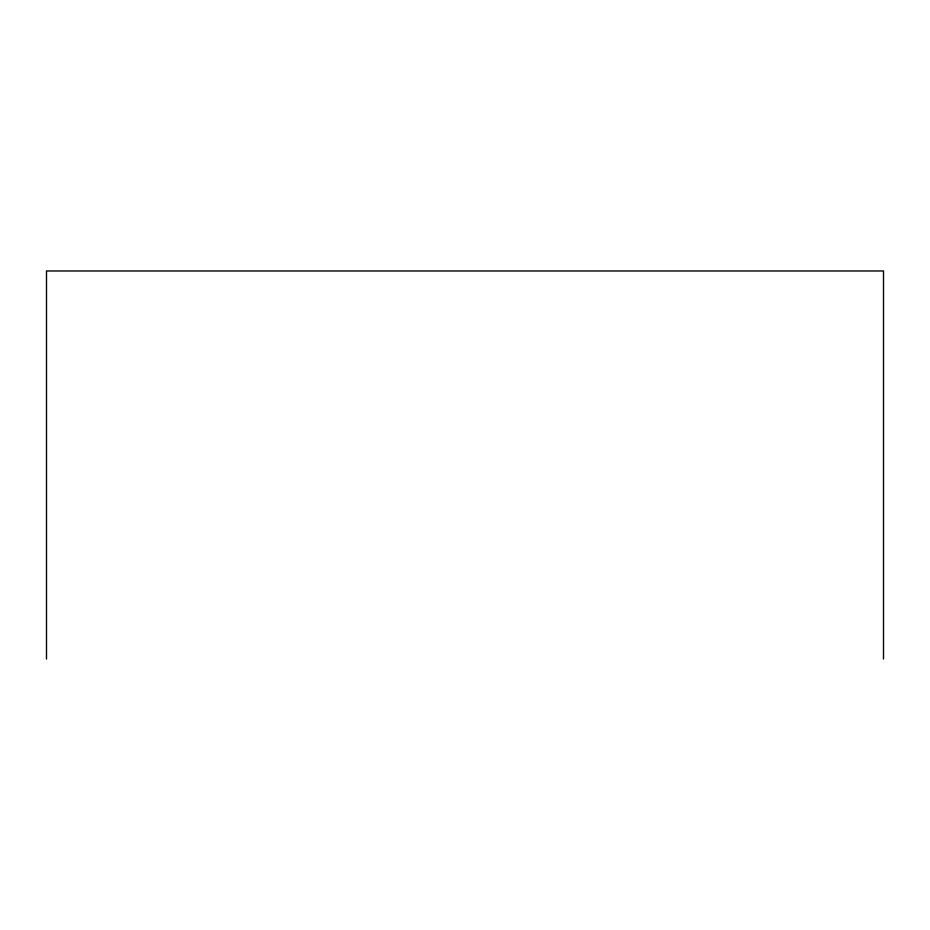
<?xml version="1.0" encoding="UTF-8"?>
<svg xmlns="http://www.w3.org/2000/svg" width="930" height="930" viewBox="0 0 930 930"><rect width="100%" height="100%" fill="white"/><g stroke="black" fill="none" stroke-linecap="round" stroke-linejoin="round"><path stroke-width="1.4" d="M883.5 659.033L883.5 270.967L46.5 270.967L46.5 659.033"/></g></svg>
